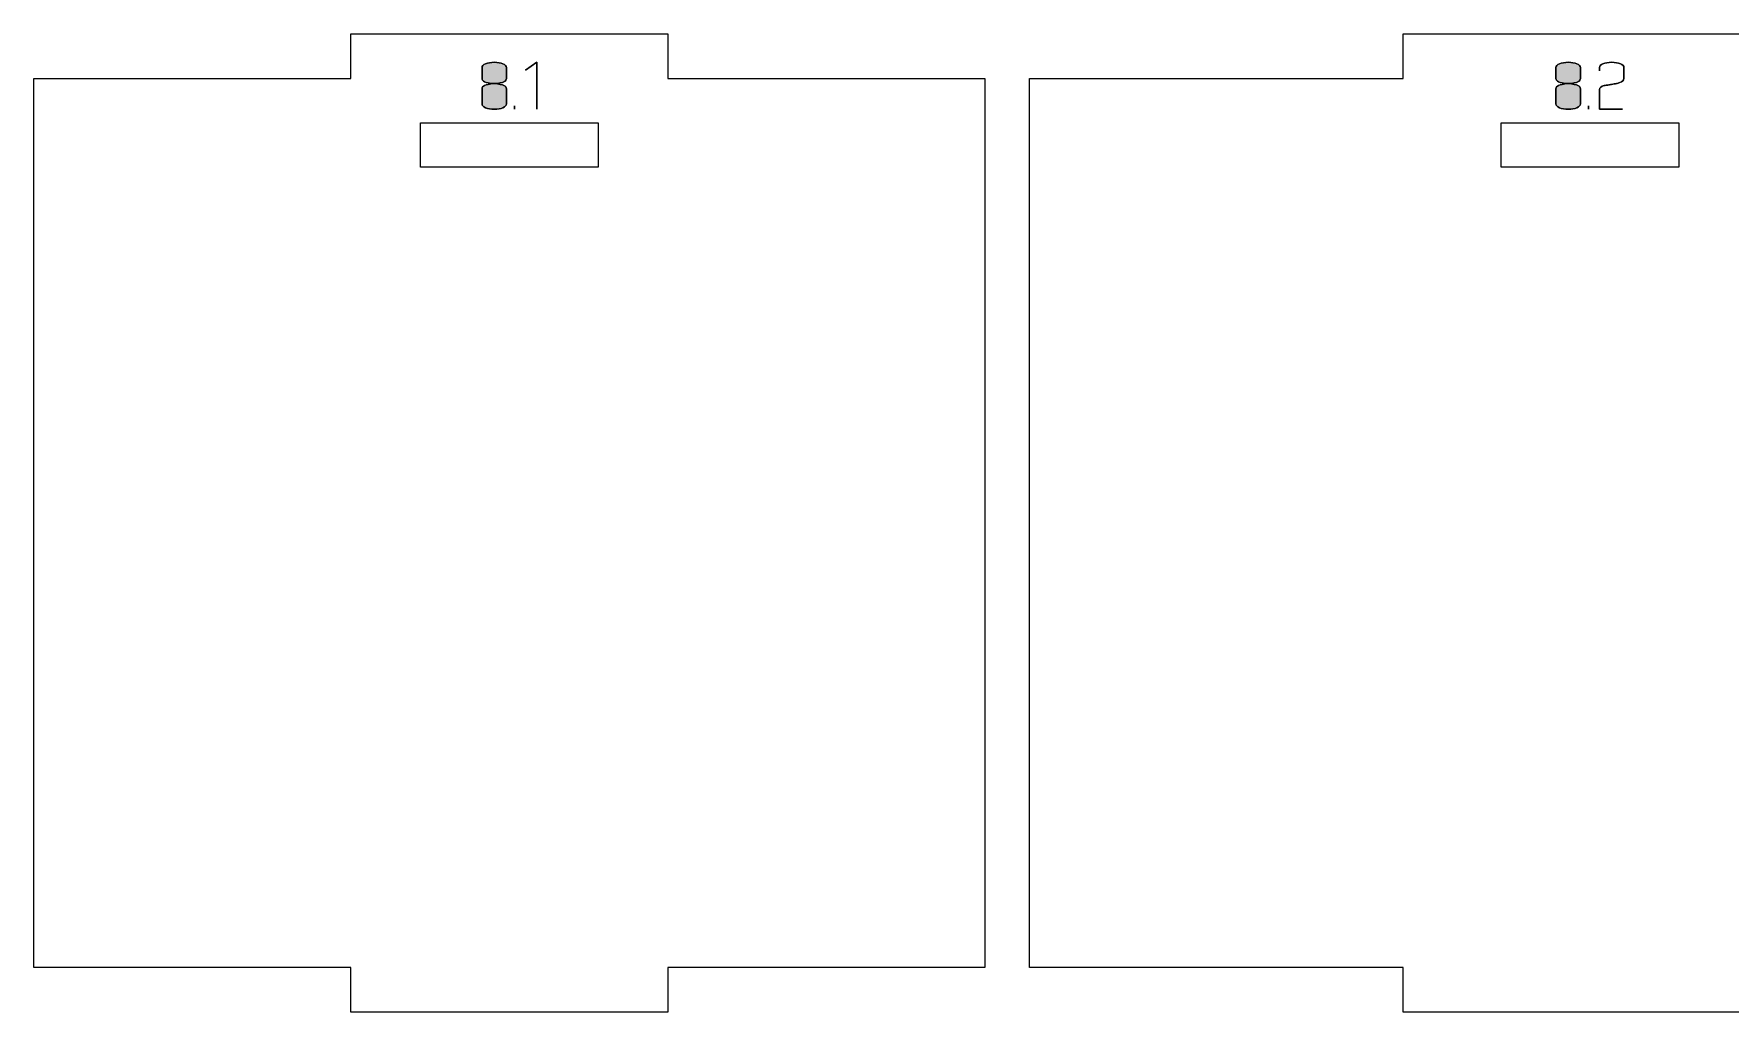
# Model space of a CAD drawing. Header units: centimetres. Extents: x -191 to 212, y -234 to 239.
# Drawn here: x 33.14 to 44.58, y -138.53 to -131.93 of the extents above; entities that cross this region are included whole.
import ezdxf

# ---------------------------------------------------------------- set-up
doc = ezdxf.new("R2010")
doc.units = ezdxf.units.CM
doc.header["$MEASUREMENT"] = 0
doc.layers.add('Capa 1', color=7, linetype='Continuous')

msp = doc.modelspace()

# ---------------------------------------------------------------- hatches: boundary and pattern name
at = {"layer": 'Capa 1', "true_color": 0x3e4095}
h = msp.add_hatch(color=175, dxfattribs=at)
edge = h.paths.add_edge_path()
edge.add_spline(control_points=[(36.15889, -132.23139), (36.15889, -132.23934), (36.16455, -132.24652), (36.17586, -132.25294), (36.18717, -132.25936), (36.20903, -132.26364), (36.24144, -132.26578), (36.27385, -132.26364), (36.29571, -132.25936), (36.30702, -132.25294), (36.31833, -132.24652), (36.32399, -132.23934), (36.32399, -132.23139), (36.32399, -132.23139), (36.32399, -132.15709), (36.32399, -132.15709), (36.32399, -132.14731), (36.31612, -132.13898), (36.30037, -132.1321), (36.28463, -132.12522), (36.26498, -132.12178), (36.24144, -132.12178), (36.2179, -132.12178), (36.19825, -132.12522), (36.18251, -132.1321), (36.16676, -132.13898), (36.15889, -132.14731), (36.15889, -132.15709), (36.15889, -132.15709), (36.15889, -132.23139), (36.15889, -132.23139)], knot_values=[0, 0, 0, 0, 0.1, 0.1, 0.1, 0.2, 0.2, 0.2, 0.3, 0.3, 0.3, 0.4, 0.4, 0.4, 0.5, 0.5, 0.5, 0.6, 0.6, 0.6, 0.7, 0.7, 0.7, 0.8, 0.8, 0.8, 0.9, 0.9, 0.9, 1, 1, 1, 1], degree=3, periodic=1)
h = msp.add_hatch(color=175, dxfattribs=at)
edge = h.paths.add_edge_path()
edge.add_spline(control_points=[(36.24144, -132.43822), (36.2179, -132.43822), (36.19825, -132.43478), (36.18251, -132.4279), (36.16676, -132.42102), (36.15889, -132.41269), (36.15889, -132.40291), (36.15889, -132.40291), (36.15889, -132.29972), (36.15889, -132.29972), (36.15889, -132.29146), (36.16455, -132.28428), (36.17586, -132.27817), (36.18717, -132.27205), (36.20903, -132.26792), (36.24144, -132.26578), (36.20903, -132.26364), (36.18717, -132.25936), (36.17586, -132.25294), (36.16455, -132.24652), (36.15889, -132.23934), (36.15889, -132.23139), (36.15889, -132.23139), (36.15889, -132.15709), (36.15889, -132.15709), (36.15889, -132.14731), (36.16676, -132.13898), (36.18251, -132.1321), (36.19825, -132.12522), (36.2179, -132.12178), (36.24144, -132.12178), (36.26498, -132.12178), (36.28463, -132.12522), (36.30037, -132.1321), (36.31612, -132.13898), (36.32399, -132.14731), (36.32399, -132.15709), (36.32399, -132.15709), (36.32399, -132.23139), (36.32399, -132.23139), (36.32399, -132.23934), (36.31833, -132.24652), (36.30702, -132.25294), (36.29571, -132.25936), (36.27385, -132.26364), (36.24144, -132.26578), (36.27385, -132.26792), (36.29571, -132.27205), (36.30702, -132.27817), (36.31833, -132.28428), (36.32399, -132.29146), (36.32399, -132.29972), (36.32399, -132.29972), (36.32399, -132.40291), (36.32399, -132.40291), (36.32399, -132.41269), (36.31612, -132.42102), (36.30037, -132.4279), (36.28463, -132.43478), (36.26498, -132.43822), (36.24144, -132.43822)], knot_values=[0, 0, 0, 0, 0.05, 0.05, 0.05, 0.1, 0.1, 0.1, 0.15, 0.15, 0.15, 0.2, 0.2, 0.2, 0.25, 0.25, 0.25, 0.3, 0.3, 0.3, 0.35, 0.35, 0.35, 0.4, 0.4, 0.4, 0.45, 0.45, 0.45, 0.5, 0.5, 0.5, 0.55, 0.55, 0.55, 0.6, 0.6, 0.6, 0.65, 0.65, 0.65, 0.7, 0.7, 0.7, 0.75, 0.75, 0.75, 0.8, 0.8, 0.8, 0.85, 0.85, 0.85, 0.9, 0.9, 0.9, 0.95, 0.95, 0.95, 1, 1, 1, 1], degree=3, periodic=1)
h = msp.add_hatch(color=175, dxfattribs=at)
edge = h.paths.add_edge_path()
edge.add_spline(control_points=[(36.52853, -132.12132), (36.52853, -132.12132), (36.4524, -132.17406), (36.4524, -132.17406), (36.4524, -132.17406), (36.52853, -132.12132), (36.52853, -132.12132), (36.52853, -132.12132), (36.52853, -132.43822), (36.52853, -132.43822), (36.52853, -132.43822), (36.52853, -132.12132), (36.52853, -132.12132)], knot_values=[0, 0, 0, 0, 0.25, 0.25, 0.25, 0.5, 0.5, 0.5, 0.75, 0.75, 0.75, 1, 1, 1, 1], degree=3, periodic=1)
h = msp.add_hatch(color=175, dxfattribs=at)
edge = h.paths.add_edge_path()
edge.add_spline(control_points=[(43.40443, -132.23139), (43.40443, -132.23934), (43.41009, -132.24652), (43.4214, -132.25294), (43.43271, -132.25936), (43.45457, -132.26364), (43.48698, -132.26578), (43.51939, -132.26364), (43.54125, -132.25936), (43.55256, -132.25294), (43.56387, -132.24652), (43.56953, -132.23934), (43.56953, -132.23139), (43.56953, -132.23139), (43.56953, -132.15709), (43.56953, -132.15709), (43.56953, -132.14731), (43.56166, -132.13898), (43.54591, -132.1321), (43.53017, -132.12522), (43.51052, -132.12178), (43.48698, -132.12178), (43.46344, -132.12178), (43.44379, -132.12522), (43.42805, -132.1321), (43.4123, -132.13898), (43.40443, -132.14731), (43.40443, -132.15709), (43.40443, -132.15709), (43.40443, -132.23139), (43.40443, -132.23139)], knot_values=[0, 0, 0, 0, 0.1, 0.1, 0.1, 0.2, 0.2, 0.2, 0.3, 0.3, 0.3, 0.4, 0.4, 0.4, 0.5, 0.5, 0.5, 0.6, 0.6, 0.6, 0.7, 0.7, 0.7, 0.8, 0.8, 0.8, 0.9, 0.9, 0.9, 1, 1, 1, 1], degree=3, periodic=1)
h = msp.add_hatch(color=175, dxfattribs=at)
edge = h.paths.add_edge_path()
edge.add_spline(control_points=[(43.48698, -132.43822), (43.46344, -132.43822), (43.44379, -132.43478), (43.42805, -132.4279), (43.4123, -132.42102), (43.40443, -132.41269), (43.40443, -132.40291), (43.40443, -132.40291), (43.40443, -132.29972), (43.40443, -132.29972), (43.40443, -132.29146), (43.41009, -132.28428), (43.4214, -132.27817), (43.43271, -132.27205), (43.45457, -132.26792), (43.48698, -132.26578), (43.45457, -132.26364), (43.43271, -132.25936), (43.4214, -132.25294), (43.41009, -132.24652), (43.40443, -132.23934), (43.40443, -132.23139), (43.40443, -132.23139), (43.40443, -132.15709), (43.40443, -132.15709), (43.40443, -132.14731), (43.4123, -132.13898), (43.42805, -132.1321), (43.44379, -132.12522), (43.46344, -132.12178), (43.48698, -132.12178), (43.51052, -132.12178), (43.53017, -132.12522), (43.54591, -132.1321), (43.56166, -132.13898), (43.56953, -132.14731), (43.56953, -132.15709), (43.56953, -132.15709), (43.56953, -132.23139), (43.56953, -132.23139), (43.56953, -132.23934), (43.56387, -132.24652), (43.55256, -132.25294), (43.54125, -132.25936), (43.51939, -132.26364), (43.48698, -132.26578), (43.51939, -132.26792), (43.54125, -132.27205), (43.55256, -132.27817), (43.56387, -132.28428), (43.56953, -132.29146), (43.56953, -132.29972), (43.56953, -132.29972), (43.56953, -132.40291), (43.56953, -132.40291), (43.56953, -132.41269), (43.56166, -132.42102), (43.54591, -132.4279), (43.53017, -132.43478), (43.51052, -132.43822), (43.48698, -132.43822)], knot_values=[0, 0, 0, 0, 0.05, 0.05, 0.05, 0.1, 0.1, 0.1, 0.15, 0.15, 0.15, 0.2, 0.2, 0.2, 0.25, 0.25, 0.25, 0.3, 0.3, 0.3, 0.35, 0.35, 0.35, 0.4, 0.4, 0.4, 0.45, 0.45, 0.45, 0.5, 0.5, 0.5, 0.55, 0.55, 0.55, 0.6, 0.6, 0.6, 0.65, 0.65, 0.65, 0.7, 0.7, 0.7, 0.75, 0.75, 0.75, 0.8, 0.8, 0.8, 0.85, 0.85, 0.85, 0.9, 0.9, 0.9, 0.95, 0.95, 0.95, 1, 1, 1, 1], degree=3, periodic=1)
h = msp.add_hatch(color=175, dxfattribs=at)
edge = h.paths.add_edge_path()
edge.add_spline(control_points=[(43.69748, -132.43822), (43.69748, -132.43822), (43.69748, -132.30568), (43.69748, -132.30568), (43.6984, -132.29376), (43.70925, -132.28459), (43.73004, -132.27817), (43.7386, -132.27755), (43.74678, -132.27656), (43.75458, -132.27518), (43.76237, -132.27381), (43.77025, -132.27236), (43.7782, -132.27083), (43.79287, -132.26838), (43.80411, -132.26639), (43.8119, -132.26487), (43.8197, -132.26334), (43.82727, -132.26135), (43.83461, -132.2589), (43.85356, -132.25187), (43.86304, -132.24285), (43.86304, -132.23185), (43.86304, -132.23185), (43.86304, -132.15709), (43.86304, -132.15709), (43.86304, -132.14731), (43.85517, -132.13898), (43.83942, -132.1321), (43.82368, -132.12522), (43.80403, -132.12178), (43.78049, -132.12178), (43.75695, -132.12178), (43.7373, -132.12522), (43.72156, -132.1321), (43.70581, -132.13898), (43.69794, -132.14731), (43.69794, -132.15709), (43.69794, -132.15709), (43.69794, -132.17956), (43.69794, -132.17956), (43.69794, -132.17956), (43.69794, -132.15709), (43.69794, -132.15709), (43.69794, -132.14731), (43.70581, -132.13898), (43.72156, -132.1321), (43.7373, -132.12522), (43.75695, -132.12178), (43.78049, -132.12178), (43.80403, -132.12178), (43.82368, -132.12522), (43.83942, -132.1321), (43.85517, -132.13898), (43.86304, -132.14731), (43.86304, -132.15709), (43.86304, -132.15709), (43.86304, -132.23185), (43.86304, -132.23185), (43.86304, -132.24285), (43.85356, -132.25187), (43.83461, -132.2589), (43.82727, -132.26135), (43.8197, -132.26334), (43.8119, -132.26487), (43.80411, -132.26639), (43.79287, -132.26838), (43.7782, -132.27083), (43.77025, -132.27236), (43.76237, -132.27381), (43.75458, -132.27518), (43.74678, -132.27656), (43.7386, -132.27755), (43.73004, -132.27817), (43.70925, -132.28459), (43.6984, -132.29376), (43.69748, -132.30568), (43.69748, -132.30568), (43.69748, -132.43822), (43.69748, -132.43822), (43.69748, -132.43822), (43.85433, -132.43822), (43.85433, -132.43822), (43.85433, -132.43822), (43.69748, -132.43822), (43.69748, -132.43822)], knot_values=[0, 0, 0, 0, 0.03571429, 0.03571429, 0.03571429, 0.07142857, 0.07142857, 0.07142857, 0.10714286, 0.10714286, 0.10714286, 0.14285714, 0.14285714, 0.14285714, 0.17857143, 0.17857143, 0.17857143, 0.21428571, 0.21428571, 0.21428571, 0.25, 0.25, 0.25, 0.28571429, 0.28571429, 0.28571429, 0.32142857, 0.32142857, 0.32142857, 0.35714286, 0.35714286, 0.35714286, 0.39285714, 0.39285714, 0.39285714, 0.42857143, 0.42857143, 0.42857143, 0.46428571, 0.46428571, 0.46428571, 0.5, 0.5, 0.5, 0.53571429, 0.53571429, 0.53571429, 0.57142857, 0.57142857, 0.57142857, 0.60714286, 0.60714286, 0.60714286, 0.64285714, 0.64285714, 0.64285714, 0.67857143, 0.67857143, 0.67857143, 0.71428571, 0.71428571, 0.71428571, 0.75, 0.75, 0.75, 0.78571429, 0.78571429, 0.78571429, 0.82142857, 0.82142857, 0.82142857, 0.85714286, 0.85714286, 0.85714286, 0.89285714, 0.89285714, 0.89285714, 0.92857143, 0.92857143, 0.92857143, 0.96428571, 0.96428571, 0.96428571, 1, 1, 1, 1], degree=3, periodic=1)
h = msp.add_hatch(color=175, dxfattribs=at)
edge = h.paths.add_edge_path()
edge.add_spline(control_points=[(36.15889, -132.40291), (36.15889, -132.41269), (36.16676, -132.42102), (36.18251, -132.4279), (36.19825, -132.43478), (36.2179, -132.43822), (36.24144, -132.43822), (36.26498, -132.43822), (36.28463, -132.43478), (36.30037, -132.4279), (36.31612, -132.42102), (36.32399, -132.41269), (36.32399, -132.40291), (36.32399, -132.40291), (36.32399, -132.29972), (36.32399, -132.29972), (36.32399, -132.29146), (36.31833, -132.28428), (36.30702, -132.27817), (36.29571, -132.27205), (36.27385, -132.26792), (36.24144, -132.26578), (36.20903, -132.26792), (36.18717, -132.27205), (36.17586, -132.27817), (36.16455, -132.28428), (36.15889, -132.29146), (36.15889, -132.29972), (36.15889, -132.29972), (36.15889, -132.40291), (36.15889, -132.40291)], knot_values=[0, 0, 0, 0, 0.1, 0.1, 0.1, 0.2, 0.2, 0.2, 0.3, 0.3, 0.3, 0.4, 0.4, 0.4, 0.5, 0.5, 0.5, 0.6, 0.6, 0.6, 0.7, 0.7, 0.7, 0.8, 0.8, 0.8, 0.9, 0.9, 0.9, 1, 1, 1, 1], degree=3, periodic=1)
h = msp.add_hatch(color=175, dxfattribs=at)
edge = h.paths.add_edge_path()
edge.add_spline(control_points=[(43.40443, -132.40291), (43.40443, -132.41269), (43.4123, -132.42102), (43.42805, -132.4279), (43.44379, -132.43478), (43.46344, -132.43822), (43.48698, -132.43822), (43.51052, -132.43822), (43.53017, -132.43478), (43.54591, -132.4279), (43.56166, -132.42102), (43.56953, -132.41269), (43.56953, -132.40291), (43.56953, -132.40291), (43.56953, -132.29972), (43.56953, -132.29972), (43.56953, -132.29146), (43.56387, -132.28428), (43.55256, -132.27817), (43.54125, -132.27205), (43.51939, -132.26792), (43.48698, -132.26578), (43.45457, -132.26792), (43.43271, -132.27205), (43.4214, -132.27817), (43.41009, -132.28428), (43.40443, -132.29146), (43.40443, -132.29972), (43.40443, -132.29972), (43.40443, -132.40291), (43.40443, -132.40291)], knot_values=[0, 0, 0, 0, 0.1, 0.1, 0.1, 0.2, 0.2, 0.2, 0.3, 0.3, 0.3, 0.4, 0.4, 0.4, 0.5, 0.5, 0.5, 0.6, 0.6, 0.6, 0.7, 0.7, 0.7, 0.8, 0.8, 0.8, 0.9, 0.9, 0.9, 1, 1, 1, 1], degree=3, periodic=1)
h = msp.add_hatch(color=175, dxfattribs=at)
edge = h.paths.add_edge_path()
edge.add_spline(control_points=[(36.37902, -132.43822), (36.37902, -132.43822), (36.37902, -132.41575), (36.37902, -132.41575), (36.37902, -132.41575), (36.37902, -132.43822), (36.37902, -132.43822)], knot_values=[0, 0, 0, 0, 0.5, 0.5, 0.5, 1, 1, 1, 1], degree=3, periodic=1)
h = msp.add_hatch(color=175, dxfattribs=at)
edge = h.paths.add_edge_path()
edge.add_spline(control_points=[(43.62456, -132.43822), (43.62456, -132.43822), (43.62456, -132.41575), (43.62456, -132.41575), (43.62456, -132.41575), (43.62456, -132.43822), (43.62456, -132.43822)], knot_values=[0, 0, 0, 0, 0.5, 0.5, 0.5, 1, 1, 1, 1], degree=3, periodic=1)

# ---------------------------------------------------------------- linework, layer by layer
at = {"layer": 'Capa 1', "color": 240, "lineweight": 9}
for points, knots in [([(33.13587, -132.23022), (33.13587, -132.23022), (33.13587, -138.23022), (33.13587, -138.23022), (33.13587, -138.23022), (35.27443, -138.23022), (35.27443, -138.23022), (35.27443, -138.23022), (35.27443, -138.53022), (35.27443, -138.53022), (35.27443, -138.53022), (37.413, -138.53022), (37.413, -138.53022), (37.413, -138.53022), (37.413, -138.23022), (37.413, -138.23022), (37.413, -138.23022), (39.55156, -138.23022), (39.55156, -138.23022), (39.55156, -138.23022), (39.55156, -132.23022), (39.55156, -132.23022), (39.55156, -132.23022), (37.413, -132.23022), (37.413, -132.23022), (37.413, -132.23022), (37.413, -131.93022), (37.413, -131.93022), (37.413, -131.93022), (35.27443, -131.93022), (35.27443, -131.93022), (35.27443, -131.93022), (35.27443, -132.23022), (35.27443, -132.23022), (35.27443, -132.23022), (33.13587, -132.23022), (33.13587, -132.23022)], [0, 0, 0, 0, 0.08333333, 0.08333333, 0.08333333, 0.16666667, 0.16666667, 0.16666667, 0.25, 0.25, 0.25, 0.33333333, 0.33333333, 0.33333333, 0.41666667, 0.41666667, 0.41666667, 0.5, 0.5, 0.5, 0.58333333, 0.58333333, 0.58333333, 0.66666667, 0.66666667, 0.66666667, 0.75, 0.75, 0.75, 0.83333333, 0.83333333, 0.83333333, 0.91666667, 0.91666667, 0.91666667, 1, 1, 1, 1]), ([(39.85156, -132.23022), (39.85156, -132.23022), (39.85156, -138.23022), (39.85156, -138.23022), (39.85156, -138.23022), (42.37301, -138.23022), (42.37301, -138.23022), (42.37301, -138.23022), (42.37301, -138.53022), (42.37301, -138.53022), (42.37301, -138.53022), (44.89446, -138.53022), (44.89446, -138.53022), (44.89446, -138.53022), (44.89446, -138.23022), (44.89446, -138.23022), (44.89446, -138.23022), (47.41591, -138.23022), (47.41591, -138.23022), (47.41591, -138.23022), (47.41591, -132.23022), (47.41591, -132.23022), (47.41591, -132.23022), (44.89446, -132.23022), (44.89446, -132.23022), (44.89446, -132.23022), (44.89446, -131.93022), (44.89446, -131.93022), (44.89446, -131.93022), (42.37301, -131.93022), (42.37301, -131.93022), (42.37301, -131.93022), (42.37301, -132.23022), (42.37301, -132.23022), (42.37301, -132.23022), (39.85156, -132.23022), (39.85156, -132.23022)], [0, 0, 0, 0, 0.08333333, 0.08333333, 0.08333333, 0.16666667, 0.16666667, 0.16666667, 0.25, 0.25, 0.25, 0.33333333, 0.33333333, 0.33333333, 0.41666667, 0.41666667, 0.41666667, 0.5, 0.5, 0.5, 0.58333333, 0.58333333, 0.58333333, 0.66666667, 0.66666667, 0.66666667, 0.75, 0.75, 0.75, 0.83333333, 0.83333333, 0.83333333, 0.91666667, 0.91666667, 0.91666667, 1, 1, 1, 1]), ([(35.74371, -132.8303), (35.74371, -132.8303), (36.94371, -132.8303), (36.94371, -132.8303), (36.94371, -132.8303), (36.94371, -132.5303), (36.94371, -132.5303), (36.94371, -132.5303), (35.74371, -132.5303), (35.74371, -132.5303), (35.74371, -132.5303), (35.74371, -132.8303), (35.74371, -132.8303)], [0, 0, 0, 0, 0.25, 0.25, 0.25, 0.5, 0.5, 0.5, 0.75, 0.75, 0.75, 1, 1, 1, 1]), ([(43.03373, -132.8303), (43.03373, -132.8303), (44.23373, -132.8303), (44.23373, -132.8303), (44.23373, -132.8303), (44.23373, -132.5303), (44.23373, -132.5303), (44.23373, -132.5303), (43.03373, -132.5303), (43.03373, -132.5303), (43.03373, -132.5303), (43.03373, -132.8303), (43.03373, -132.8303)], [0, 0, 0, 0, 0.25, 0.25, 0.25, 0.5, 0.5, 0.5, 0.75, 0.75, 0.75, 1, 1, 1, 1])]:
    msp.add_open_spline(points, degree=3, knots=knots, dxfattribs=at)
at = {"layer": 'Capa 1', "color": 114, "lineweight": 9}
for points, knots in [([(36.15889, -132.23139), (36.15889, -132.23934), (36.16455, -132.24652), (36.17586, -132.25294), (36.18717, -132.25936), (36.20903, -132.26364), (36.24144, -132.26578), (36.27385, -132.26364), (36.29571, -132.25936), (36.30702, -132.25294), (36.31833, -132.24652), (36.32399, -132.23934), (36.32399, -132.23139), (36.32399, -132.23139), (36.32399, -132.15709), (36.32399, -132.15709), (36.32399, -132.14731), (36.31612, -132.13898), (36.30037, -132.1321), (36.28463, -132.12522), (36.26498, -132.12178), (36.24144, -132.12178), (36.2179, -132.12178), (36.19825, -132.12522), (36.18251, -132.1321), (36.16676, -132.13898), (36.15889, -132.14731), (36.15889, -132.15709), (36.15889, -132.15709), (36.15889, -132.23139), (36.15889, -132.23139)], [0, 0, 0, 0, 0.1, 0.1, 0.1, 0.2, 0.2, 0.2, 0.3, 0.3, 0.3, 0.4, 0.4, 0.4, 0.5, 0.5, 0.5, 0.6, 0.6, 0.6, 0.7, 0.7, 0.7, 0.8, 0.8, 0.8, 0.9, 0.9, 0.9, 1, 1, 1, 1]), ([(36.24144, -132.43822), (36.2179, -132.43822), (36.19825, -132.43478), (36.18251, -132.4279), (36.16676, -132.42102), (36.15889, -132.41269), (36.15889, -132.40291), (36.15889, -132.40291), (36.15889, -132.29972), (36.15889, -132.29972), (36.15889, -132.29146), (36.16455, -132.28428), (36.17586, -132.27817), (36.18717, -132.27205), (36.20903, -132.26792), (36.24144, -132.26578), (36.20903, -132.26364), (36.18717, -132.25936), (36.17586, -132.25294), (36.16455, -132.24652), (36.15889, -132.23934), (36.15889, -132.23139), (36.15889, -132.23139), (36.15889, -132.15709), (36.15889, -132.15709), (36.15889, -132.14731), (36.16676, -132.13898), (36.18251, -132.1321), (36.19825, -132.12522), (36.2179, -132.12178), (36.24144, -132.12178), (36.26498, -132.12178), (36.28463, -132.12522), (36.30037, -132.1321), (36.31612, -132.13898), (36.32399, -132.14731), (36.32399, -132.15709), (36.32399, -132.15709), (36.32399, -132.23139), (36.32399, -132.23139), (36.32399, -132.23934), (36.31833, -132.24652), (36.30702, -132.25294), (36.29571, -132.25936), (36.27385, -132.26364), (36.24144, -132.26578), (36.27385, -132.26792), (36.29571, -132.27205), (36.30702, -132.27817), (36.31833, -132.28428), (36.32399, -132.29146), (36.32399, -132.29972), (36.32399, -132.29972), (36.32399, -132.40291), (36.32399, -132.40291), (36.32399, -132.41269), (36.31612, -132.42102), (36.30037, -132.4279), (36.28463, -132.43478), (36.26498, -132.43822), (36.24144, -132.43822)], [0, 0, 0, 0, 0.05, 0.05, 0.05, 0.1, 0.1, 0.1, 0.15, 0.15, 0.15, 0.2, 0.2, 0.2, 0.25, 0.25, 0.25, 0.3, 0.3, 0.3, 0.35, 0.35, 0.35, 0.4, 0.4, 0.4, 0.45, 0.45, 0.45, 0.5, 0.5, 0.5, 0.55, 0.55, 0.55, 0.6, 0.6, 0.6, 0.65, 0.65, 0.65, 0.7, 0.7, 0.7, 0.75, 0.75, 0.75, 0.8, 0.8, 0.8, 0.85, 0.85, 0.85, 0.9, 0.9, 0.9, 0.95, 0.95, 0.95, 1, 1, 1, 1]), ([(36.52853, -132.12132), (36.52853, -132.12132), (36.4524, -132.17406), (36.4524, -132.17406), (36.4524, -132.17406), (36.52853, -132.12132), (36.52853, -132.12132), (36.52853, -132.12132), (36.52853, -132.43822), (36.52853, -132.43822), (36.52853, -132.43822), (36.52853, -132.12132), (36.52853, -132.12132)], [0, 0, 0, 0, 0.25, 0.25, 0.25, 0.5, 0.5, 0.5, 0.75, 0.75, 0.75, 1, 1, 1, 1]), ([(43.40443, -132.23139), (43.40443, -132.23934), (43.41009, -132.24652), (43.4214, -132.25294), (43.43271, -132.25936), (43.45457, -132.26364), (43.48698, -132.26578), (43.51939, -132.26364), (43.54125, -132.25936), (43.55256, -132.25294), (43.56387, -132.24652), (43.56953, -132.23934), (43.56953, -132.23139), (43.56953, -132.23139), (43.56953, -132.15709), (43.56953, -132.15709), (43.56953, -132.14731), (43.56166, -132.13898), (43.54591, -132.1321), (43.53017, -132.12522), (43.51052, -132.12178), (43.48698, -132.12178), (43.46344, -132.12178), (43.44379, -132.12522), (43.42805, -132.1321), (43.4123, -132.13898), (43.40443, -132.14731), (43.40443, -132.15709), (43.40443, -132.15709), (43.40443, -132.23139), (43.40443, -132.23139)], [0, 0, 0, 0, 0.1, 0.1, 0.1, 0.2, 0.2, 0.2, 0.3, 0.3, 0.3, 0.4, 0.4, 0.4, 0.5, 0.5, 0.5, 0.6, 0.6, 0.6, 0.7, 0.7, 0.7, 0.8, 0.8, 0.8, 0.9, 0.9, 0.9, 1, 1, 1, 1]), ([(43.48698, -132.43822), (43.46344, -132.43822), (43.44379, -132.43478), (43.42805, -132.4279), (43.4123, -132.42102), (43.40443, -132.41269), (43.40443, -132.40291), (43.40443, -132.40291), (43.40443, -132.29972), (43.40443, -132.29972), (43.40443, -132.29146), (43.41009, -132.28428), (43.4214, -132.27817), (43.43271, -132.27205), (43.45457, -132.26792), (43.48698, -132.26578), (43.45457, -132.26364), (43.43271, -132.25936), (43.4214, -132.25294), (43.41009, -132.24652), (43.40443, -132.23934), (43.40443, -132.23139), (43.40443, -132.23139), (43.40443, -132.15709), (43.40443, -132.15709), (43.40443, -132.14731), (43.4123, -132.13898), (43.42805, -132.1321), (43.44379, -132.12522), (43.46344, -132.12178), (43.48698, -132.12178), (43.51052, -132.12178), (43.53017, -132.12522), (43.54591, -132.1321), (43.56166, -132.13898), (43.56953, -132.14731), (43.56953, -132.15709), (43.56953, -132.15709), (43.56953, -132.23139), (43.56953, -132.23139), (43.56953, -132.23934), (43.56387, -132.24652), (43.55256, -132.25294), (43.54125, -132.25936), (43.51939, -132.26364), (43.48698, -132.26578), (43.51939, -132.26792), (43.54125, -132.27205), (43.55256, -132.27817), (43.56387, -132.28428), (43.56953, -132.29146), (43.56953, -132.29972), (43.56953, -132.29972), (43.56953, -132.40291), (43.56953, -132.40291), (43.56953, -132.41269), (43.56166, -132.42102), (43.54591, -132.4279), (43.53017, -132.43478), (43.51052, -132.43822), (43.48698, -132.43822)], [0, 0, 0, 0, 0.05, 0.05, 0.05, 0.1, 0.1, 0.1, 0.15, 0.15, 0.15, 0.2, 0.2, 0.2, 0.25, 0.25, 0.25, 0.3, 0.3, 0.3, 0.35, 0.35, 0.35, 0.4, 0.4, 0.4, 0.45, 0.45, 0.45, 0.5, 0.5, 0.5, 0.55, 0.55, 0.55, 0.6, 0.6, 0.6, 0.65, 0.65, 0.65, 0.7, 0.7, 0.7, 0.75, 0.75, 0.75, 0.8, 0.8, 0.8, 0.85, 0.85, 0.85, 0.9, 0.9, 0.9, 0.95, 0.95, 0.95, 1, 1, 1, 1]), ([(43.69748, -132.43822), (43.69748, -132.43822), (43.69748, -132.30568), (43.69748, -132.30568), (43.6984, -132.29376), (43.70925, -132.28459), (43.73004, -132.27817), (43.7386, -132.27755), (43.74678, -132.27656), (43.75458, -132.27518), (43.76237, -132.27381), (43.77025, -132.27236), (43.7782, -132.27083), (43.79287, -132.26838), (43.80411, -132.26639), (43.8119, -132.26487), (43.8197, -132.26334), (43.82727, -132.26135), (43.83461, -132.2589), (43.85356, -132.25187), (43.86304, -132.24285), (43.86304, -132.23185), (43.86304, -132.23185), (43.86304, -132.15709), (43.86304, -132.15709), (43.86304, -132.14731), (43.85517, -132.13898), (43.83942, -132.1321), (43.82368, -132.12522), (43.80403, -132.12178), (43.78049, -132.12178), (43.75695, -132.12178), (43.7373, -132.12522), (43.72156, -132.1321), (43.70581, -132.13898), (43.69794, -132.14731), (43.69794, -132.15709), (43.69794, -132.15709), (43.69794, -132.17956), (43.69794, -132.17956), (43.69794, -132.17956), (43.69794, -132.15709), (43.69794, -132.15709), (43.69794, -132.14731), (43.70581, -132.13898), (43.72156, -132.1321), (43.7373, -132.12522), (43.75695, -132.12178), (43.78049, -132.12178), (43.80403, -132.12178), (43.82368, -132.12522), (43.83942, -132.1321), (43.85517, -132.13898), (43.86304, -132.14731), (43.86304, -132.15709), (43.86304, -132.15709), (43.86304, -132.23185), (43.86304, -132.23185), (43.86304, -132.24285), (43.85356, -132.25187), (43.83461, -132.2589), (43.82727, -132.26135), (43.8197, -132.26334), (43.8119, -132.26487), (43.80411, -132.26639), (43.79287, -132.26838), (43.7782, -132.27083), (43.77025, -132.27236), (43.76237, -132.27381), (43.75458, -132.27518), (43.74678, -132.27656), (43.7386, -132.27755), (43.73004, -132.27817), (43.70925, -132.28459), (43.6984, -132.29376), (43.69748, -132.30568), (43.69748, -132.30568), (43.69748, -132.43822), (43.69748, -132.43822), (43.69748, -132.43822), (43.85433, -132.43822), (43.85433, -132.43822), (43.85433, -132.43822), (43.69748, -132.43822), (43.69748, -132.43822)], [0, 0, 0, 0, 0.03571429, 0.03571429, 0.03571429, 0.07142857, 0.07142857, 0.07142857, 0.10714286, 0.10714286, 0.10714286, 0.14285714, 0.14285714, 0.14285714, 0.17857143, 0.17857143, 0.17857143, 0.21428571, 0.21428571, 0.21428571, 0.25, 0.25, 0.25, 0.28571429, 0.28571429, 0.28571429, 0.32142857, 0.32142857, 0.32142857, 0.35714286, 0.35714286, 0.35714286, 0.39285714, 0.39285714, 0.39285714, 0.42857143, 0.42857143, 0.42857143, 0.46428571, 0.46428571, 0.46428571, 0.5, 0.5, 0.5, 0.53571429, 0.53571429, 0.53571429, 0.57142857, 0.57142857, 0.57142857, 0.60714286, 0.60714286, 0.60714286, 0.64285714, 0.64285714, 0.64285714, 0.67857143, 0.67857143, 0.67857143, 0.71428571, 0.71428571, 0.71428571, 0.75, 0.75, 0.75, 0.78571429, 0.78571429, 0.78571429, 0.82142857, 0.82142857, 0.82142857, 0.85714286, 0.85714286, 0.85714286, 0.89285714, 0.89285714, 0.89285714, 0.92857143, 0.92857143, 0.92857143, 0.96428571, 0.96428571, 0.96428571, 1, 1, 1, 1]), ([(36.15889, -132.40291), (36.15889, -132.41269), (36.16676, -132.42102), (36.18251, -132.4279), (36.19825, -132.43478), (36.2179, -132.43822), (36.24144, -132.43822), (36.26498, -132.43822), (36.28463, -132.43478), (36.30037, -132.4279), (36.31612, -132.42102), (36.32399, -132.41269), (36.32399, -132.40291), (36.32399, -132.40291), (36.32399, -132.29972), (36.32399, -132.29972), (36.32399, -132.29146), (36.31833, -132.28428), (36.30702, -132.27817), (36.29571, -132.27205), (36.27385, -132.26792), (36.24144, -132.26578), (36.20903, -132.26792), (36.18717, -132.27205), (36.17586, -132.27817), (36.16455, -132.28428), (36.15889, -132.29146), (36.15889, -132.29972), (36.15889, -132.29972), (36.15889, -132.40291), (36.15889, -132.40291)], [0, 0, 0, 0, 0.1, 0.1, 0.1, 0.2, 0.2, 0.2, 0.3, 0.3, 0.3, 0.4, 0.4, 0.4, 0.5, 0.5, 0.5, 0.6, 0.6, 0.6, 0.7, 0.7, 0.7, 0.8, 0.8, 0.8, 0.9, 0.9, 0.9, 1, 1, 1, 1]), ([(43.40443, -132.40291), (43.40443, -132.41269), (43.4123, -132.42102), (43.42805, -132.4279), (43.44379, -132.43478), (43.46344, -132.43822), (43.48698, -132.43822), (43.51052, -132.43822), (43.53017, -132.43478), (43.54591, -132.4279), (43.56166, -132.42102), (43.56953, -132.41269), (43.56953, -132.40291), (43.56953, -132.40291), (43.56953, -132.29972), (43.56953, -132.29972), (43.56953, -132.29146), (43.56387, -132.28428), (43.55256, -132.27817), (43.54125, -132.27205), (43.51939, -132.26792), (43.48698, -132.26578), (43.45457, -132.26792), (43.43271, -132.27205), (43.4214, -132.27817), (43.41009, -132.28428), (43.40443, -132.29146), (43.40443, -132.29972), (43.40443, -132.29972), (43.40443, -132.40291), (43.40443, -132.40291)], [0, 0, 0, 0, 0.1, 0.1, 0.1, 0.2, 0.2, 0.2, 0.3, 0.3, 0.3, 0.4, 0.4, 0.4, 0.5, 0.5, 0.5, 0.6, 0.6, 0.6, 0.7, 0.7, 0.7, 0.8, 0.8, 0.8, 0.9, 0.9, 0.9, 1, 1, 1, 1]), ([(36.37902, -132.43822), (36.37902, -132.43822), (36.37902, -132.41575), (36.37902, -132.41575), (36.37902, -132.41575), (36.37902, -132.43822), (36.37902, -132.43822)], [0, 0, 0, 0, 0.5, 0.5, 0.5, 1, 1, 1, 1]), ([(43.62456, -132.43822), (43.62456, -132.43822), (43.62456, -132.41575), (43.62456, -132.41575), (43.62456, -132.41575), (43.62456, -132.43822), (43.62456, -132.43822)], [0, 0, 0, 0, 0.5, 0.5, 0.5, 1, 1, 1, 1])]:
    msp.add_open_spline(points, degree=3, knots=knots, dxfattribs=at)

doc.saveas('drawing.dxf')
